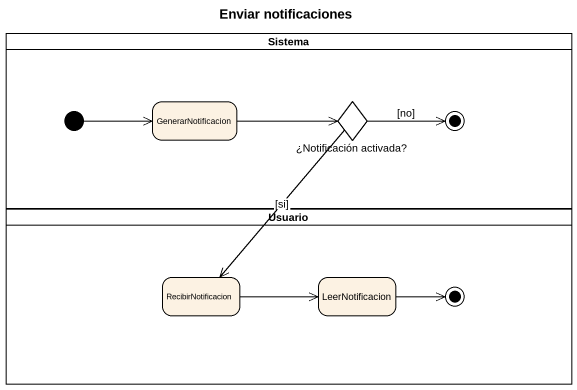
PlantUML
@startuml
title Enviar notificaciones
hide empty description
state Sistema <<partition>> {
  state GenerarNotificacion
  state "¿Notificación activada?" as Notificación_activada <<choice>>
  [*] -right-> GenerarNotificacion
  Notificación_activada -right-> [*] : [no]
}
state Usuario <<partition>> {
  state RecibirNotificacion
  state LeerNotificacion
  LeerNotificacion -right-> [*]
}
GenerarNotificacion -right-> Notificación_activada
Notificación_activada --> RecibirNotificacion : [si]
RecibirNotificacion -right-> LeerNotificacion
@enduml
